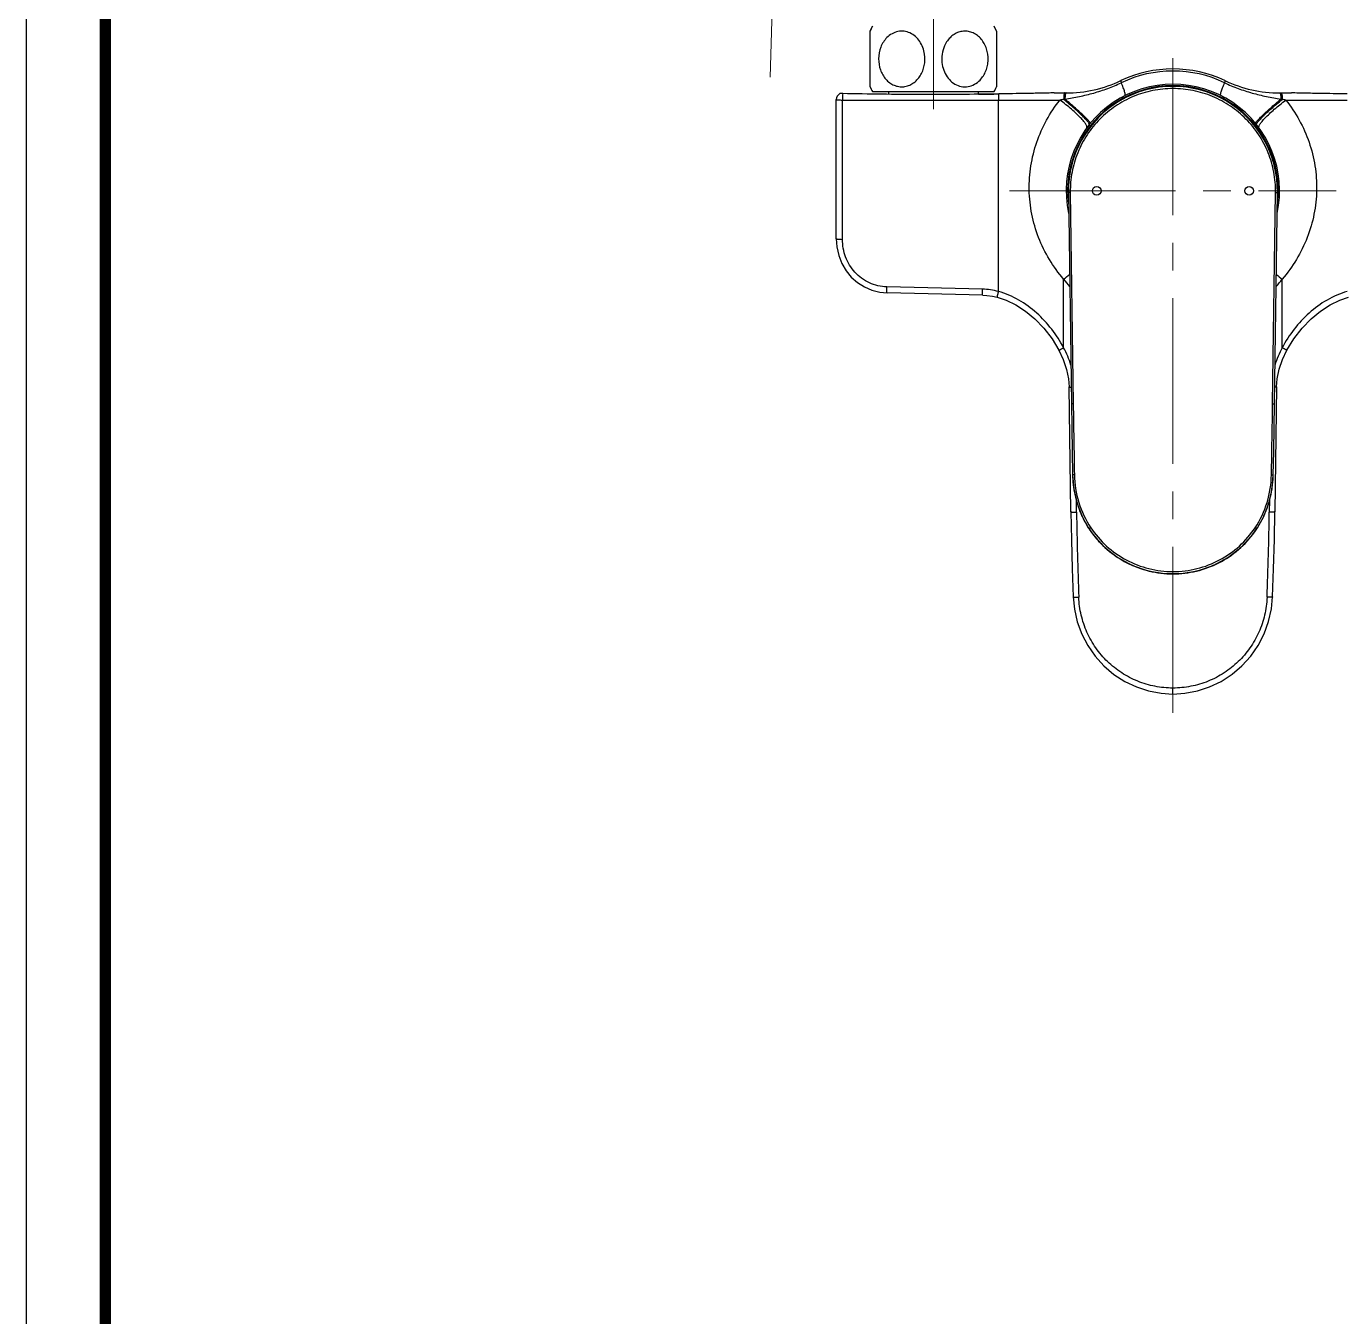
# Model space of a CAD drawing. Extents: x 0 to 1128, y 0 to 827.
# Drawn here: x 0 to 302, y 373.9 to 670.2 of the extents above; entities that cross this region are included whole.
import ezdxf

# ---------------------------------------------------------------- set-up
doc = ezdxf.new("R2010")
doc.units = 0
doc.header["$LTSCALE"] = 4
doc.header["$MEASUREMENT"] = 0
doc.linetypes.add('CENTER2', pattern=[28.575000000000003, 19.05, -3.175, 3.175, -3.175])
doc.layers.get('0').update_dxf_attribs({"linetype": 'CONTINUOUS'})
doc.layers.add('Cneter', color=1, linetype='CENTER2', lineweight=13)
doc.layers.add('DEF_LAYER_ASSEM_MEMBER', color=7, linetype='CONTINUOUS')

msp = doc.modelspace()

# ---------------------------------------------------------------- linework, layer by layer
at = {"ltscale": 0.5}
msp.add_lwpolyline([(0, 0), (1128.400001525879, 0), (1128.400001525879, 826.8000030517578), (0, 826.8000030517578)], close=True, dxfattribs=at)
at = {"color": 5, "linetype": 'ByBlock', "lineweight": 200, "const_width": 2.6}
msp.add_lwpolyline([(18.14486312866211, 35.40284729003906), (1110.144863128662, 35.40284729003906), (1110.144863128662, 807.6028442382812), (18.14486312866211, 807.6028442382812)], close=True, dxfattribs=at)
at = {"layer": 'Cneter', "lineweight": 5, "ltscale": 0.5}
for p, q in [((170.751827015856, 658.471080657387), (172.851827015856, 725.971080660987)), ((208.2284864187452, 674.1710806573869), (208.2284864187452, 651.1710806573869)), ((263.2284864187452, 512.5246739350871), (263.2284864187452, 662.888489547187)), ((225.7284864187452, 632.371080657387), (300.7284864187452, 632.371080657387))]:
    msp.add_line(p, q, dxfattribs=at)
at = {"layer": 'DEF_LAYER_ASSEM_MEMBER', "color": 7, "linetype": 'Continuous'}
for p, q in [((193.7284864187452, 669.058847984787), (194.2284864187452, 670.1710806573869)), ((193.7284864187452, 656.2833133300871), (193.7284864187452, 669.058847984787)), ((222.7284864187452, 669.058847984787), (222.2284864187452, 670.1710806573869)), ((222.7284864187452, 669.058847984787), (222.7284864187452, 656.2833133300871)), ((194.2284864187452, 655.1710806573869), (193.7284864187452, 656.2833133300871)), ((222.2284864187452, 655.1710806573869), (222.7284864187452, 656.2833133300871)), ((185.9491567254452, 621.3829029791871), (185.9491567254452, 653.371080657387)), ((194.2284864187452, 655.1710806573869), (222.2284864187452, 655.1710806573869)), ((197.9964356111452, 655.1710806573869), (197.8296652153451, 654.5486850671871)), ((218.4605372262452, 655.1710806573869), (218.6219778835452, 654.5685759222871)), ((235.9868354653452, 654.871080657387), (238.6877040350453, 654.871080657387)), ((287.7692688023451, 654.871080657387), (290.4701373720452, 654.871080657387)), ((239.2308258424453, 632.035988329287), (239.9093561153452, 583.4429952567871)), ((286.5475548918453, 583.438567574987), (287.2261469949451, 632.035988329287)), ((219.5557138170452, 608.4433005065871), (197.6009485678453, 608.9835753908872)), ((287.0363479172452, 587.3990764752871), (287.1814215904453, 589.2431278939871)), ((239.420623999845, 587.399236070987), (239.4206251225453, 587.399076206687)), ((239.8228482358452, 558.698428826787), (239.4206261905451, 587.399235887387)), ((287.036346646945, 587.399235887387), (286.6341246016452, 558.698428826787)), ((287.036346646945, 587.399235887387), (287.0363455284453, 587.399076294487)), ((239.9093561153452, 583.442995257087), (239.9880830945451, 578.124367184487)), ((239.8228482358452, 558.698428826787), (239.8228493009451, 558.6982729868871)), ((241.2338339846451, 560.598040144887), (242.4618326503453, 557.451558534387)), ((286.6341254334452, 558.698428809387), (286.6341243682452, 558.698272970387)), ((242.4618326503453, 557.451558534387), (243.8045000874451, 555.041971776287)), ((282.6533036698452, 555.0432637219872), (283.9864670078452, 557.433448112587)), ((243.7956459325453, 555.055766271787), (243.8045287558452, 555.041934535787)), ((243.8045287558452, 555.041934535787), (243.9861977150451, 554.764110110587)), ((281.4180922465453, 553.303194301687), (282.6614144257453, 555.055902344887)), ((282.4707751200451, 554.764109991487), (282.6532730277452, 555.043224320887)), ((282.6532730277452, 555.043224320887), (282.6613763839453, 555.055843395987))]:
    msp.add_line(p, q, dxfattribs=at)
at = {"layer": 'DEF_LAYER_ASSEM_MEMBER', "color": 9, "linetype": 'Continuous'}
for p, q in [((187.3706527911452, 621.252348637187), (187.3706527911452, 653.240526209187)), ((187.3706527911452, 653.240526209187), (223.202318440545, 653.240526209187)), ((223.202318440545, 653.240526209187), (237.2935808485452, 653.2420345280871)), ((223.202318440545, 609.2740379478871), (223.202318440545, 653.240526209187)), ((289.1633919911453, 653.242034524987), (303.2546543968451, 653.240526209187)), ((239.6653238752451, 632.042969419487), (240.3457442045451, 583.449976347187)), ((286.1112286328453, 583.449976347287), (286.7916489622453, 632.042969419487)), ((219.5141114866451, 609.812292080187), (197.5593463722453, 610.352566961187)), ((238.1451530853453, 596.3478419001871), (238.1451530853453, 612.0950901501872)), ((288.311819752045, 596.3478419001871), (288.311819752045, 612.0950901501872)), ((241.1021739909452, 558.589979376387), (241.0632742583452, 561.3380301303871)), ((285.3937526834452, 561.3418523045871), (285.3547988464452, 558.589979376387)), ((263.2284856302451, 516.8466208032871), (263.2284864187452, 518.215883195387))]:
    msp.add_line(p, q, dxfattribs=at)
at = {"layer": 'DEF_LAYER_ASSEM_MEMBER', "color": 7, "linetype": 'Continuous'}
for points in [[(185.9491671219453, 621.382901484887), (186.0767606219451, 619.5285044892871), (186.5076129577451, 617.555485764287), (187.2208242641452, 615.7188236857871), (188.1926622611452, 614.049875588787), (189.3974522553451, 612.5777695682871), (190.8072430647451, 611.328915586487), (192.3910648554452, 610.326963491887), (194.1157956382451, 609.591628152687), (195.9463248014451, 609.1387074818871), (197.6009478168451, 608.983578829587)], [(219.5557133177451, 608.443299816887), (220.5384172715451, 608.3827753142871), (221.8055090852451, 608.2010095895871), (222.8989918147452, 607.9540024547871)], [(222.8989932914453, 607.9539970336871), (224.9267122732451, 607.273428841387), (227.1652252949452, 606.1828143829871), (229.3758030664451, 604.744956799487), (231.5262772501451, 602.9669103873871), (233.5800170147452, 600.849715758487), (235.4882364473451, 598.387453471087), (237.0679259249453, 595.777877557887)], [(289.3890472968453, 595.7778774807871), (290.9822055643451, 598.407029955287), (292.8934175804452, 600.868616000587), (294.9486497260452, 602.983471402087), (297.0994541318453, 604.7583991751872), (299.3097279065453, 606.1930117811871), (301.5480447073453, 607.280664191187), (303.5579791585453, 607.953997096587)], [(237.067911626945, 595.777870353987), (238.0540117038452, 593.662783196487), (238.8247873976452, 591.401632465387)], [(287.1814215904453, 589.2431278939871), (287.6373192961453, 591.420275181087), (288.4103270451451, 593.680903178687), (289.3890588970451, 595.7778716639871)], [(238.8247873976452, 591.401632465387), (239.2782074787451, 589.2241947625871), (239.4206251225453, 587.399076206687)], [(286.2795713464452, 567.204224783287), (286.3766699149453, 572.537073186887), (286.4685791414452, 578.104504700287), (286.5475552198452, 583.4385674210871)], [(239.9880830945451, 578.124367184487), (240.0799579313452, 572.5569341874871), (240.1774015266451, 567.204221918787)], [(240.1773837704452, 567.204221553787), (240.4607999259451, 563.951932175587), (241.2338339846451, 560.598040144887)], [(283.9864670078452, 557.433448112587), (285.2172143581452, 560.578862951287), (285.9930737365453, 563.932094585487), (286.2795887498453, 567.204224427087)], [(239.8228484684453, 558.6982729694871), (239.938951363845, 552.276197746687), (240.1144453105451, 545.598074428787), (240.3372887591452, 539.126378993987)], [(286.1196837248451, 539.126369851487), (286.3431357464451, 545.6180724793871), (286.5184636583451, 552.296201660887), (286.6341243682452, 558.698272970387)], [(243.7956082485452, 555.0558246695871), (245.0262055034452, 553.3194248134871), (247.6092817924452, 550.518915603187), (250.6163689955451, 548.1812259828871), (253.9649472404451, 546.3701482197871), (257.5639649288453, 545.134481332587), (261.3162059535452, 544.5073536640871), (265.1201973280452, 544.505651104987), (268.8730035072451, 545.129421843087), (272.4731325483451, 546.361873488987), (275.8233353148451, 548.169965158287), (278.8325148074452, 550.5049789241871), (281.4180922465453, 553.303194301687)], [(240.3373099321452, 539.126376796387), (240.6084473289452, 536.3673113796871), (241.2673419746452, 533.4429259302871), (242.2949301593451, 530.626734293287), (243.6737945357452, 527.966580715087), (245.3805815025453, 525.507998351987), (247.3862217097451, 523.293162051587), (249.6564644662451, 521.359839547687), (252.1521142146451, 519.740841378587), (254.8294463221453, 518.4633045143871), (257.6416265354453, 517.5475792492871), (260.5397785687451, 517.007058725787), (263.2284856302451, 516.8466208032871)], [(263.2284866162452, 516.8466202892871), (265.9376249916452, 517.0095093794871), (268.8355673264452, 517.552737143787), (271.6471536743452, 518.471144418487), (274.3233851994453, 519.751218512687), (276.8175036689452, 521.3725150210871), (279.0858883824451, 523.307860212587), (281.0894143696453, 525.524409745487), (282.7938944814452, 527.9843783817871), (284.1703105257452, 530.6455741021871), (285.1953650408452, 533.4624726621871), (285.8516876777451, 536.387288425887), (286.1196626493452, 539.126367588487)]]:
    msp.add_lwpolyline(points, dxfattribs=at)
at = {"layer": 'DEF_LAYER_ASSEM_MEMBER', "color": 1, "linetype": 'Continuous'}
msp.add_circle((245.7284864187452, 632.371080657387), 1, dxfattribs=at)
at = {"layer": 'DEF_LAYER_ASSEM_MEMBER', "color": 40, "linetype": 'Continuous'}
msp.add_circle((280.7284864187452, 632.371080657387), 1, dxfattribs=at)
at = {"layer": 'DEF_LAYER_ASSEM_MEMBER', "color": 7, "linetype": 'Continuous'}
for centre, radius, start, end in [((209.4249149901452, 662.6710806573869), 16.9464285714, 153.7319553871982, 157.8558034920979), ((207.0320578472451, 662.6710806573869), 16.9464285714, 22.14419650790208, 26.26804461280155), ((263.2284864187452, 632.371080657387), 28, 64.73558894000307, 115.2644110599969), ((209.4249149901452, 662.6710806573869), 16.9464285714, 202.1441965079021, 206.2680446128015), ((207.0320578472451, 662.6710806573869), 16.9464285714, 333.7319553871975, 337.8558034920979), ((238.6877040350453, 684.371080657387), 29.5, 270, 295.2644110599969), ((263.2284864187452, 632.371080657387), 24.5, 347.760338265799, 192.2396617341993), ((263.2284864187452, 632.371080657387), 24, 359.1999999999998, 180.8000000000002), ((287.7692688023451, 684.371080657387), 29.5, 244.7355889400031, 270), ((187.4491571759452, 653.371048565187), 1.5000004508, 116.8049843205048, 179.9987741686993), ((201.3637618715452, 2112.327787096987), 1457.8504493008, 270.6781736249046, 270.8597387387943), ((262.7186838207451, 567.0996481840871), 22.4345485807, 203.2042879396988, 205.3425512378044), ((262.2251550231451, 566.859637865287), 21.8857838831, 205.3277122424988, 211.6731556035973), ((264.245897334845, 566.8522634889871), 21.8698993274, 328.1161067144957, 334.6456423382993), ((263.6964654115452, 567.1187639830871), 22.4805284546, 334.6314841895968, 337.3510333903984), ((261.7572497064452, 566.580620195987), 21.3410666378, 211.695236288403, 212.6855905859032), ((263.1634635437451, 567.5110312433872), 23.0271922199, 213.6115534400026, 215.8135815919015), ((263.2922175826452, 567.511930632187), 23.0287658346, 324.0904105754994, 326.3883616746973), ((264.7146269421453, 566.571177292487), 21.3234237748, 327.3143847594935, 328.092174122804)]:
    msp.add_arc(centre, radius, start, end, dxfattribs=at)
at = {"layer": 'DEF_LAYER_ASSEM_MEMBER', "color": 9, "linetype": 'Continuous'}
for centre, radius, start, end in [((263.2284028336451, 632.382999680887), 27.5107892882, 64.48264251560018, 115.5173492292969), ((263.2284864187452, 632.371080657387), 24.1749773271, 352.8671280185986, 187.1328719814014), ((263.2284864187452, 632.371080657387), 24.039931762, 358.2603071194989, 181.7035250930004), ((251.9082251012451, 567.3914726045871), 87.085629161, 99.09380217739758, 99.661049397806), ((250.883322462045, 584.034248819887), 70.508626239, 100.1647925034013, 100.4090331074014), ((275.5911452263451, 584.1306412053871), 70.4106593151, 79.5907970820017, 79.83537751479818), ((274.5734754977452, 567.5412070312871), 86.9338685094, 80.33845547279982, 80.90669294600005), ((96.5119389183451, 788.711296223287), 226.3918098001, 308.7270497029959, 309.1680751958048), ((429.9481481450455, 788.715066382087), 226.3966994423, 230.8319163413043, 231.2729323406973), ((265.0626682365453, 632.134279189987), 33.5577371003, 216.6664495786024, 220.3784577021936), ((261.3931614915452, 632.135214387987), 33.5592124761, 319.6219279253015, 323.3334351236048), ((3427.347224702346, 628.0805407317871), 3187.313966959, 180.8023139780002, 181.0942199059005), ((-2900.932966624655, 628.0812242047871), 3187.3566871014, 358.9057824651995, 359.1976844889007), ((1033.711001602345, 569.858977903287), 792.6889326433001, 180.8145538287, 182.2271080965003), ((-507.2543140420548, 569.8589854772871), 792.6892179994001, 357.7728921578009, 359.1854459171002), ((263.2598507101452, 567.5472318114871), 23.1275151932, 213.5540586328053, 215.6079518403008), ((263.1964120985451, 567.547716057687), 23.1283745602, 324.3076664751023, 326.4459135195974)]:
    msp.add_arc(centre, radius, start, end, dxfattribs=at)
at = {"layer": 'DEF_LAYER_ASSEM_MEMBER', "color": 7, "linetype": 'Continuous'}
for points, start_tangent, end_tangent in [([(197.5656101083453, 667.5715560351871), (196.1583524869452, 665.383464282587), (195.6532885958452, 662.719632590987)], (-0.7062159473790732, -0.7079964941067705), (-0.006355145754618739, -0.9999798058573172)), ([(206.2276360253452, 663.746305690787), (205.8274574686452, 665.308612410887), (205.1036294464452, 666.707175892587), (204.0956767411451, 667.8473977141871), (202.8649571675453, 668.6434117115871), (201.4947630693453, 669.0286013446871), (200.0854214375452, 668.9680342616871), (198.7434747914451, 668.467456088187), (197.5656101083453, 667.5715560351871)], (-0.1413403698872243, 0.9899610597594951), (-0.7062159473737899, -0.7079964941120404)), ([(218.9518698636452, 657.832186845687), (220.2852125886452, 659.9247207665871), (220.6521761411452, 661.1597093046871), (220.8007399556452, 662.454096937387), (220.4306141905452, 665.017260381187), (219.9238452546451, 666.1846045369871), (219.2231523792452, 667.209442833187), (218.3544761445453, 668.044771939687), (217.3528173357452, 668.648937958687), (216.2621224603452, 668.989077634587), (215.1332735251451, 669.045333950987), (214.0210694075452, 668.814231850387), (212.9789778417451, 668.309583645587), (212.0540723156453, 667.5599527175871), (211.2846678422452, 666.604134499587)], (0.6954725989488107, 0.7185526174967195), (-0.5463356750698836, -0.8375663138796443)), ([(211.2846678422452, 666.604134499587), (210.4489006942451, 664.767571962887), (210.1532885958452, 662.719632590987)], (-0.5463356750637882, -0.8375663138836202), (-0.006355145743747817, -0.9999798058573863)), ([(195.6532885958452, 662.719632590987), (196.0758976582451, 660.179911726987), (196.6038378165451, 659.032255042787), (197.3213217625453, 658.0312009335871), (198.2018217418452, 657.222665996087), (199.2098805969451, 656.646951857887), (200.3012567118451, 656.335345748187), (201.4253058067452, 656.305915094787), (202.5279867907452, 656.560504564987), (203.5569909581452, 657.084065241587), (204.4665540932451, 657.8474215225871), (205.219649316645, 658.811722103087), (205.7882167497453, 659.9323447751871), (206.1525540895452, 661.161494093187), (206.2276360253452, 663.746305690787)], (-0.006355145748738278, -0.9999798058573545), (-0.1413403698843156, 0.9899610597599103)), ([(210.1532885958452, 662.719632590987), (210.3496231044451, 660.954252261387), (210.9493491437452, 659.3147591134871), (211.9147701161453, 657.927671103087), (213.1797183616452, 656.910785342287), (214.6464671705451, 656.362002796087), (216.1883455014452, 656.3405535801871), (217.6661254583453, 656.848719606187), (218.9518698636452, 657.832186845687)], (-0.006355145743812751, -0.9999798058573859), (0.6954725989472234, 0.7185526174982558)), ([(187.4132533593452, 654.706350478787), (187.1675271736451, 654.710114589587), (187.0579815005451, 654.711342455487), (186.9622928012452, 654.712078524887), (186.8836141835452, 654.7123009726871), (186.8246150245452, 654.7120019561871), (186.7872379015453, 654.711191602487), (186.7727160995453, 654.7098938463871)], (-0.9998430837955211, 0.01771462069203569), (-0.8791584760589842, -0.4765295100763903)), ([(223.2384607510451, 654.635915346287), (214.2726552520451, 654.520235273787), (205.3113826582451, 654.491214044687), (196.3573201661452, 654.5663200417871), (187.4132533593452, 654.706350478787)], (-0.9998729582349261, -0.01593949153950375), (-0.999843083796908, 0.01771462061375697)), ([(235.9868354653452, 654.871080657387), (235.6035387364452, 654.864596111087), (235.2043367258452, 654.8569358597871), (234.4059488532453, 654.841258297387), (232.8107793709453, 654.809766362487), (231.2163481099451, 654.778641096287), (229.6218004641453, 654.7481386027871), (226.4312366884451, 654.689704877587), (223.2384604253452, 654.635915341287)], (-1, 0), (-0.9998729582048981, -0.01593949342314159)), ([(303.2185124104451, 654.6359153413871), (300.0257350755451, 654.689704896387), (296.835170309145, 654.7481386418871), (295.2406221527451, 654.7786411457871), (293.6461903779452, 654.8097664233871), (292.0510203674451, 654.8412583683871), (291.2526322574452, 654.8569359353871), (290.8534298725451, 654.864596191187), (290.4701373720452, 654.871080657387)], (-0.9998729582048662, 0.0159394934251415), (-1, 0)), ([(240.1895202337453, 567.204190268087), (240.7159214114452, 562.638079848787), (242.0989588750451, 558.260196097887)], (0.02041396273145235, -0.9997916133503015), (0.3940555107506366, -0.9190866414256357)), ([(284.4433281139452, 558.461868026387), (285.7635695712452, 562.745370084587), (286.2674528283453, 567.2041899107871)], (0.3851560538252328, 0.9228514583624899), (0.02041060676860069, 0.9997916818674467)), ([(244.4901345658452, 554.036671651287), (248.1720273987451, 550.0317713340871), (252.6909141079452, 547.0002976152871), (257.7977952902452, 545.108816933787), (263.2091014986452, 544.4630822019872), (268.6215076889453, 545.0997622425871), (273.7316411175452, 546.9827308510871), (278.2556220674453, 550.0066560987871), (281.9442165462451, 554.005377018187)], (0.5851461083978492, -0.8109278832466255), (0.5865040623655902, 0.8099462851502314))]:
    msp.add_spline(points, degree=3, dxfattribs=dict(at, start_tangent=start_tangent, end_tangent=end_tangent))
at = {"layer": 'DEF_LAYER_ASSEM_MEMBER', "color": 9, "linetype": 'Continuous'}
for points, start_tangent, end_tangent in [([(238.4399651703452, 653.436197998687), (241.7541828927451, 654.0556955033871), (245.0404183125452, 654.853053765387), (248.2595956324451, 655.8958234964871), (251.3773445007453, 657.210251321687)], (0.9853292555836518, 0.1706641675659153), (0.9031883457345579, 0.4292444666262721)), ([(263.2284864187452, 655.871080657387), (258.591961196945, 655.411740767587), (254.1390455872452, 654.052648930287), (250.0426211115453, 651.847924510787), (246.4609576300452, 648.8834859700871), (243.5320011726451, 645.2726492812869), (241.370416905145, 641.1531705815871), (240.0633897280452, 636.6844398019871), (239.6653238752451, 632.042969419487)], (-0.9999999996974371, -2.459930642250044e-05), (0.01399719802846161, -0.9999020344250492)), ([(251.2781943832451, 657.6928154492871), (251.2623838886452, 657.6504408551871), (251.2741255373451, 657.552827502587), (251.3130394243451, 657.403904962787), (251.3773478853452, 657.2102445496871)], (-0.9043423595676521, -0.4268077983022471), (0.3361892472405509, -0.9417944521177813)), ([(252.2196339893451, 654.258407869587), (252.2689353486451, 654.3389946800871), (252.2766784978451, 654.412413703587), (252.2730781129451, 654.507691344187), (252.2318272063451, 654.7628387907871), (252.1457315793452, 655.101544749987), (251.8429213486452, 656.015128085387), (251.3773168454452, 657.2102289969871)], (0.893362922742937, 0.4493358301629164), (-0.3792377743896548, 0.9252992545528075)), ([(286.7916489622453, 632.042969419487), (286.3935813250453, 636.6844565576871), (285.0865466945452, 641.153197372387), (282.9249450336451, 645.272691093087), (279.9959490012452, 648.8835532746871), (276.4142794936452, 651.847973027587), (272.3178802051452, 654.052667778087), (267.8649828469452, 655.411745763187), (263.2284864187452, 655.871080657387)], (0.01399449026905211, 0.9999020723261401), (-0.9999999996219311, 2.749796051208292e-05)), ([(274.2373375704453, 654.258410094187), (274.1880237154453, 654.339004450387), (274.1802746331452, 654.4124270579871), (274.1838693635452, 654.507708119887), (274.2251099001451, 654.7628618637871), (274.3111962749451, 655.1015734550871), (274.6139929144451, 656.015165253487), (275.0795978731451, 657.210267108487)], (-0.8933564379758446, 0.4493487228502057), (0.3792435963334392, 0.9252968683833743)), ([(275.1787821305452, 657.6928232328871), (275.194592622445, 657.6504483030869), (275.1828505168453, 657.552833190687), (275.1439367637452, 657.403911099287), (275.0796283573452, 657.210251316887)], (0.9043441297602911, -0.4268040475067005), (-0.3361892623225475, -0.9417944467340107)), ([(275.0796283573452, 657.210251316887), (278.1973903628452, 655.895816456587), (281.4165715397453, 654.853062985987), (284.7027959951452, 654.055689392787), (288.0170076663451, 653.436197994387)], (0.9031834081100095, -0.4292548559012327), (0.9853652784319618, -0.1704560590319465)), ([(185.9491771516452, 653.371080656487), (185.9761185752452, 653.346406279587), (186.0559671942451, 653.322634664087), (186.1858592230451, 653.3005956708871), (186.3611507986452, 653.281089187987), (186.5754470335453, 653.264813587387), (186.8211216826451, 653.252357180287), (187.3706527911452, 653.240526209187)], (-0.005273497924318991, -0.9999860950131468), (0.9999895685004556, -0.004567591298798758)), ([(187.4132533593452, 654.706350478787), (187.380200618845, 654.0970963776871), (187.3706527911452, 653.240526209187)], (-0.1021082315353642, -0.9947732953053778), (0.004589849539810541, -0.9999894665851246)), ([(223.2384607510451, 654.635915346287), (223.2101427615453, 654.0343836697871), (223.202318440545, 653.240526209187)], (-0.08212857654187472, -0.9966217421445337), (0.00458984949770637, -0.9999894665853178)), ([(238.1451530853453, 612.0950901501872), (234.8740898432452, 616.6404464928871), (232.4076257605452, 621.6679926751871), (230.8429470580452, 627.038238225287), (230.242798260145, 632.5920240000871), (230.6295179242452, 638.1557663501872), (231.9811766029452, 643.554887120187), (234.2347427406451, 648.6296435744871), (237.2935808485452, 653.2420345280871)], (-0.6486061496613095, 0.7611242097197611), (0.6190580035450856, 0.7853452669028909)), ([(243.4437960665452, 646.8214924913871), (243.4962009584451, 646.9632842946871), (243.4816045101452, 647.1526125828871), (243.3999288840453, 647.3877534700871), (243.2519892249452, 647.6666086386871), (243.0390044653452, 647.9868558697871), (242.7629157029453, 648.3456517754871), (242.0313491000452, 649.1661874822871), (241.0826660528453, 650.0997532701871), (239.9497743351451, 651.113966010387), (238.6719713116452, 652.1736452460871), (237.2935805929453, 653.242033193887)], (0.5898119374587794, 0.8075406357769997), (-0.7998281014172361, 0.6002291297357197)), ([(238.3951530853453, 654.871080657387), (238.3464746451452, 654.842502011087), (238.2995579981452, 654.757975932187), (238.2184056393451, 654.4357273736871), (238.1638810556451, 653.9530852640871), (238.1442320905451, 653.382514483887)], (-1, 0), (-0.00127517846207247, -0.9999991869596145)), ([(244.0079338058451, 647.563853860987), (244.0300183354452, 647.653341706787), (243.9921177457452, 647.7894489486871), (243.8944502633451, 647.9710529721871), (243.7378390072452, 648.196690354787), (243.5235404385451, 648.4645679000871), (243.2532649748453, 648.772532147287), (242.5539254432451, 649.4985029892871), (241.6622531939452, 650.351322990987), (240.6068074659452, 651.3036716919871), (239.4215132116451, 652.3249455619871), (238.1442324399452, 653.3825145251872)], (0.6201132540650454, 0.7845123020914717), (-0.7760442930566891, 0.6306784087109243)), ([(244.2355827858453, 647.847499281887), (244.2447056774452, 647.917467337287), (244.1962606158452, 648.033784560287), (243.9284518459451, 648.4014322815871), (243.4405207433454, 648.938982672187), (242.7476810655451, 649.629663817587), (241.8715517777453, 650.451929243487), (240.8394313972451, 651.3801552678871), (239.6835920635451, 652.3853234276871), (238.4399522148451, 653.436195782987)], (0.6316929082293294, 0.7752187237759237), (-0.7680578509609642, 0.6403804631445476)), ([(238.6877039406452, 654.8710848771871), (238.6406851969452, 654.8437975351872), (238.5952912861451, 654.763039188487), (238.5162159606452, 654.454475885287), (238.4618213562451, 653.9899902176871), (238.4399651703452, 653.436197998687)], (-0.9999999999774465, -6.716180654781558e-06), (-0.007182694894473368, -0.9999742041143126)), ([(282.2213912883451, 647.847500261387), (282.2122675114451, 647.9174694992871), (282.2607113012452, 648.033787866287), (282.5285165130451, 648.401437611087), (283.0164429787451, 648.938989447787), (283.7092772881451, 649.629671262287), (284.5854009550451, 650.4519363319871), (285.6175161348451, 651.380160599887), (286.7733509241452, 652.385325886687), (288.0169902646451, 653.4361907299871)], (-0.6316900297023141, 0.7752210693567929), (0.76806145158788, 0.6403761446093372)), ([(282.4490373751453, 647.5638523957871), (282.4269526110452, 647.6533405082871), (282.4648530786451, 647.7894479463871), (282.5625205388451, 647.9710521079871), (282.7191318306452, 648.1966896173869), (282.9334304714453, 648.464567298487), (283.2037060493451, 648.772531674987), (283.9030459211451, 649.4985027376871), (284.7947186169451, 650.351322901387), (285.8501648571453, 651.3036716892871), (287.0354596421453, 652.324945575587), (288.3127409830452, 653.382514419987)], (-0.6201136398264504, 0.7845119971684255), (0.7760444895226692, 0.6306781669611687)), ([(283.0132007998452, 646.821511711687), (282.9607974748451, 646.963300526987), (282.9753947055451, 647.152626156987), (283.0570703470451, 647.3877647494871), (283.2050094275453, 647.666617838087), (283.4179931941451, 647.9868630603871), (283.6940805952452, 648.345657083787), (284.4256435084451, 649.166189703087), (285.3743220224453, 650.099753449887), (286.507208801245, 651.113965289987), (287.7850068029452, 652.173644678587), (289.1633921544451, 653.2420342201871)], (-0.5898134273057917, 0.8075395476196789), (0.7998263493555895, 0.6002314644172784)), ([(287.7692688023451, 654.871080657387), (287.8162876875451, 654.8437934926872), (287.8616817196453, 654.763035025487), (287.9407572426451, 654.454470691687), (287.9951518919452, 653.989983423487), (288.0170079229451, 653.436188468487)], (1, -6.723012986554224e-11), (0.007182118467469149, -0.9999742082545526)), ([(288.0618197492452, 654.871080656987), (288.1104981976453, 654.8425019947871), (288.1574148679451, 654.7579758743871), (288.2385672421451, 654.435727155387), (288.2930918192453, 653.953084693587), (288.3127407521451, 653.3825145951871)], (0.9999999999999807, 1.964265336642445e-07), (0.001275190875332121, -0.9999991869437852)), ([(289.1633919911453, 653.242034524987), (292.2222250070452, 648.629651479987), (294.4757918051453, 643.5548999245871), (295.8274528332452, 638.155786100587), (296.2141746532452, 632.5920265100871), (295.6140220191453, 627.038222735787), (294.0493434184452, 621.667983976287), (291.5828804115451, 616.640442061387), (288.311819752045, 612.0950901501872)], (0.619056088759575, -0.7853467762521835), (-0.6486060104737545, -0.7611243283310027)), ([(239.6653238752451, 632.042969419487), (239.4951635797452, 632.0404922651871), (239.4198328910452, 632.039349524787), (239.3547874180451, 632.038327047587), (239.3018979767451, 632.037454661787), (239.2629116080452, 632.0367606672871), (239.2490129470452, 632.036487488487), (239.2389703340452, 632.036266319587), (239.2328769165451, 632.0360992400871), (239.2308258424453, 632.035988329287)], (-0.9998990958546756, -0.0142055661274914), (0.01396218030612429, -0.9999025240097653)), ([(286.7916491588451, 632.042969419487), (286.9618084870451, 632.040492276087), (287.0371385806452, 632.0393495430869), (287.1021834325452, 632.038327073987), (287.1550722586451, 632.037454696587), (287.1940580496453, 632.0367607103871), (287.2079564445451, 632.0364875354871), (287.2179988110452, 632.036266370387), (287.2240920044451, 632.036099294387), (287.2261428802451, 632.035988386687)], (0.9998990955883498, -0.01420558487357414), (-0.01620712954091236, -0.9998686558503792)), ([(185.9491771437451, 621.382901504087), (185.9761213499453, 621.358227324687), (186.0559718649451, 621.3344559636871), (186.1858648778452, 621.3124172294871), (186.3611565752451, 621.292910999487), (186.5754521408453, 621.2766356283871), (186.8211254806452, 621.264179408487), (187.3706527911452, 621.252348637187)], (-0.005144529088132452, -0.9999867668226723), (0.999989568904288, -0.004567502886291773)), ([(197.5593463722453, 610.352566961187), (195.5077824882453, 610.605845482087), (193.5466912937452, 611.262465567887), (191.7585546229452, 612.3023666043871), (190.2175403262452, 613.6818184264871), (188.9809216038452, 615.338773667487), (188.0853992783452, 617.2013053947871), (187.5481195526452, 619.195676800387), (187.3706527911452, 621.252348637187)], (-0.9996968873824199, 0.02461977574840253), (-5.744939132976773e-05, 0.9999999983497837)), ([(197.6009476963452, 608.9835739783871), (197.5941185589452, 608.9901914753871), (197.5876631706451, 609.0096038483871), (197.5760952855451, 609.086063386487), (197.5666419605452, 609.210349510687), (197.5596265115453, 609.3782173310871), (197.5552901438452, 609.583933109287), (197.5537790488452, 609.8203716522871), (197.5593463722453, 610.352566961187)], (-0.9996939300508183, 0.02473956789335431), (0.02013688050078578, 0.9997972324645118)), ([(219.5557133006453, 608.443299085387), (219.5488841279453, 608.4499159738871), (219.5424287049452, 608.469327826387), (219.5308607466452, 608.545786590387), (219.5214073450452, 608.670072307887), (219.5143918230451, 608.8379400757871), (219.5100553891452, 609.0436561208871), (219.5085442384452, 609.280095197887), (219.5141114866451, 609.812292080187)], (-0.9996962255495432, 0.0246466351049579), (0.0201367238837179, 0.9997972356189183)), ([(223.202318440545, 609.2740379478871), (219.5141114866451, 609.812292080187)], (-0.9670603180447473, 0.2545473261756885), (-0.9996970948490472, 0.02461135003154386)), ([(222.8989914607453, 607.9540011089871), (222.8967992465452, 607.961161611187), (222.8978569778453, 607.980539992087), (222.9021544137452, 608.011965517487), (222.9096663279452, 608.0552125350871), (222.9340247654452, 608.175507799987), (222.9701108715451, 608.3373679275871), (223.0167081778452, 608.5353325833871), (223.0722205219452, 608.762630268287), (223.1348218665453, 609.011772441087), (223.2023185888452, 609.274038507187)], (-0.9670444118498153, 0.2546077483307312), (0.2518431893699744, 0.9677680548395671)), ([(238.1451530853453, 596.3478419001871), (235.4012281132452, 600.6082746438871), (231.9487732323453, 604.3158005757871), (223.202318440545, 609.2740379478871)], (-0.4617377861116241, 0.8870164693379353), (-0.9663389874656365, 0.2572721541556504)), ([(303.2546543968451, 609.2740379478871), (294.5081995446451, 604.3158006179871), (291.0557448421453, 600.608274603187), (288.311819752045, 596.3478419001871)], (-0.9663390836503791, -0.2572717928762222), (-0.4617379077736474, -0.8870164060065715)), ([(237.0680004172452, 595.7779169388871), (237.0728069604452, 595.780688519987), (237.0875168032451, 595.788672862387), (237.1120081564452, 595.801804015687), (237.1460460957453, 595.819956637487), (237.1893937820453, 595.843004379987), (237.2417730178452, 595.870799135587), (237.3718066309452, 595.9396654346871), (237.5322400350453, 596.024486236787), (237.718436395545, 596.122809920487), (237.9250656205452, 596.2318214401871), (238.1451358403451, 596.347832854787)], (-0.6021853364331086, 0.798356324322006), (0.884681698654599, 0.4661955513146962)), ([(239.8239662743451, 592.396188153987), (238.1451530853453, 596.3478419001871)], (-0.302871345147071, 0.9530314518885533), (-0.4695700900690578, 0.8828951979213258)), ([(288.311819752045, 596.3478419001871), (286.6329309138453, 592.3959628596871)], (-0.4695758514247003, -0.8828921337053399), (-0.3028597272052431, -0.9530351439675065)), ([(289.3889843369452, 595.7779109204871), (289.3841768177451, 595.7806829439871), (289.3694658465452, 595.788667861787), (289.3449732343452, 595.801799701087), (289.3109339156451, 595.8199530918871), (289.2675847380451, 595.8430016594871), (289.2152039215453, 595.8707972667871), (289.0851670117452, 595.939665287387), (288.9247303227451, 596.024487769987), (288.7385308854452, 596.122813017887), (288.5318989597451, 596.231825913987), (288.3118266513452, 596.347838403087)], (0.5986981269062782, 0.8009747516862902), (-0.8846817205836539, 0.466195509700754)), ([(239.4206251385451, 587.399076206887), (239.4488062165453, 587.3750319564871), (239.5315339768451, 587.3526286463871), (239.6657534917451, 587.3327496243871), (239.8465424359451, 587.3161062882871)], (0.01458927470251994, -0.9998935708682473), (0.9973183212229035, -0.07318583300837421)), ([(287.0363455125453, 587.3990762946871), (287.0081650907453, 587.375032173687), (286.9254379406452, 587.352628877587), (286.7912189733452, 587.3327498000871), (286.6104305051451, 587.316106428487)], (-0.01456174936208716, -0.9998939721068009), (-0.997318300564389, -0.07318611452563543)), ([(240.3457442042452, 583.449976347187), (240.1749567978452, 583.447494165987), (240.0992965822452, 583.446349614387), (240.0339462484451, 583.445326191087), (239.9807957877451, 583.444453905787), (239.9416103403453, 583.443761221387), (239.9276393298451, 583.443489170987), (239.9175438188452, 583.443269441987), (239.9114179323451, 583.4431041104871), (239.9093557953452, 583.442995252587)], (-0.9998992958050689, -0.0141914850712483), (0.0139193108440992, -0.9999031217001102)), ([(286.1112286328453, 583.449976347287), (286.2820159417452, 583.447494167387), (286.3576761044451, 583.4463496165871), (286.4230263880452, 583.4453261940871), (286.4761768042451, 583.444453909387), (286.5153622156452, 583.4437612254872), (286.5293332121453, 583.4434891751871), (286.5394287118452, 583.443269446387), (286.5455545900452, 583.443104114987), (286.5476167220452, 583.442995257187)], (0.9998992958005992, -0.01419148538617149), (-0.01396218817523071, -0.9999025238998848)), ([(240.6144844941452, 567.213747060887), (240.4433724998451, 567.210355779787), (240.3677442917451, 567.208795872487), (240.3023030385452, 567.2073993785871), (240.2490666277452, 567.2062096811871), (240.2097273704451, 567.2052645115871), (240.1956659050452, 567.2048931216871), (240.1855486590453, 567.204594153487), (240.1794844400451, 567.204370531887), (240.1774697522453, 567.204223211887)], (-0.9998126353120967, -0.01935702121403209), (0.02938990364023559, -0.9995680234801521)), ([(240.6144845120452, 567.213747060887), (241.6174769669451, 560.857056421087), (244.3503501297453, 555.040512623287)], (0.01911877018588097, -0.9998172196089541), (0.5546452319225821, -0.8320869345840884)), ([(282.1066226630451, 555.040512498487), (284.8394948386451, 560.857058218787), (285.8424884365452, 567.2137466040871)], (0.5546467301983813, 0.8320859358745611), (0.0191140224993657, 0.9998173103841992)), ([(285.8424884365452, 567.2137466040871), (286.0135949790451, 567.210356893487), (286.0892202414452, 567.208797689987), (286.1546586933453, 567.2074017952871), (286.2078926242452, 567.206212561287), (286.2472298789451, 567.205267691887), (286.2612905586452, 567.2048963840871), (286.2714071814451, 567.2045974491871), (286.2774709536452, 567.204373809687), (286.2794853727453, 567.2042264206871)], (0.999812798620409, -0.01934858431063259), (-0.0310133081898641, -0.99951897166343)), ([(239.8228493162451, 558.698272987087), (239.8468229887451, 558.676056075587), (239.9172708772451, 558.6551669236871), (240.0320131636452, 558.636321539587), (240.1874715918452, 558.620091932187), (240.3786235360451, 558.606981429087), (240.599539762645, 558.5974138027871), (241.1021739909452, 558.589979376387)], (0.01420512741198937, -0.9998991020874103), (0.9999992018754286, 0.001263427285623456)), ([(286.6341243530451, 558.698272970587), (286.6101506470452, 558.6760560496871), (286.5397026740452, 558.6551668886871), (286.4249602574453, 558.6363214972871), (286.2695016610453, 558.6200918867871), (286.0783495224453, 558.6069813854871), (285.857433087345, 558.5974137659871), (285.354798454445, 558.5899793690871)], (-0.0142054262169314, -0.999899097842375), (-0.9999992017828172, 0.001263500585144258)), ([(243.9873731282453, 554.768428558087), (243.9862380157451, 554.765906369287), (243.9861964946451, 554.764110609187)], (-0.5032382990128939, -0.864147680901019), (0.3360987482398517, -0.9418267523444027)), ([(244.3503501171451, 555.040512623287), (244.215065499445, 554.947545616787), (244.1010434163452, 554.865042521787), (244.022225883745, 554.803025462387), (243.9873731282453, 554.768428558087)], (-0.8299663014239795, -0.5578135338091037), (-0.503238304952705, -0.8641476774419569)), ([(244.3503501297453, 555.040512623287), (247.9759361206452, 550.8342771158871), (252.5189096419451, 547.638841139687), (257.7068654137452, 545.642131327887), (263.2284433123452, 544.9629073781871), (268.7500369407451, 545.642113170087), (273.9380589726452, 547.638838612787), (278.4810363854451, 550.8342761361871), (282.1066226630451, 555.040512498487)], (0.5546282595454578, -0.8320982476327998), (0.5546297691276528, 0.8320972414311963)), ([(244.4567191677452, 554.081564237587), (248.1400724091452, 550.046461637387), (252.6672700185452, 546.9887222492871), (257.7864671331452, 545.0800082272871), (263.2114426625451, 544.4286810797871), (268.6373765782453, 545.071989176487), (273.7593894660451, 546.9731417258871), (278.2910949823452, 550.024200814787), (281.9803897980453, 554.053869623787)], (0.582232285839023, -0.8130224875897752), (0.58342889969562, 0.8121642192315286)), ([(282.1066227906451, 555.040512498487), (282.2417894867451, 554.9476278477871), (282.3557485048452, 554.8651770013871), (282.4345879908453, 554.803159609887), (282.4695605984452, 554.768497124287)], (0.8299645357078116, -0.5578161609951051), (0.5069313768091356, -0.8619864147458441)), ([(282.4695605984452, 554.768497124287), (282.4707304712451, 554.7659298960871), (282.4707794517451, 554.764107173487)], (0.5069313765928878, -0.8619864148730186), (-0.3361102922678001, -0.9418226326817879)), ([(240.3373796172452, 539.1263824376871), (240.3618308469452, 539.105628309587), (240.4329398346451, 539.0873792174871), (240.5483340828453, 539.072188826987), (240.7043979404452, 539.060521097787), (240.8960905446452, 539.052749081687), (241.1175386967452, 539.049121742587), (241.6208375516451, 539.054625100587)], (0.03921010934060307, -0.9992309879730003), (0.9996534936187055, 0.02632285501074938)), ([(263.2284864187452, 518.2158844358871), (259.1072616253452, 518.6139599408871), (255.1382697505451, 519.793246346987), (251.4678808359452, 521.709133407287), (248.2298202595452, 524.289699666687), (245.5409693619451, 527.439038530587), (243.4980002610453, 531.0406556593871), (242.1750079991452, 534.961152909387), (241.6208326344452, 539.054624970087)], (-0.9999999996932359, 2.476949975594554e-05), (-0.03882750264014375, 0.9992459282072305)), ([(284.8361402029452, 539.054624970087), (284.2819635490453, 534.9611474127871), (282.9589650985451, 531.040638032687), (280.9159800228451, 527.4390056953871), (278.2271060840451, 524.289652865687), (274.9890170982451, 521.709082540887), (271.3185960804451, 519.793200167587), (267.3495776025452, 518.613929510487), (263.2284864187452, 518.2158844358871)], (-0.03882713466082243, -0.9992459425056629), (-0.999999999783854, -2.079163688840487e-05)), ([(286.1195717948451, 539.1263710496871), (286.0951217994452, 539.105620030887), (286.0240151845453, 539.0873715593871), (285.9086243988452, 539.0721814210871), (285.7525649208453, 539.060514834287), (285.5608773193451, 539.052744254887), (285.339434493045, 539.0491183633872), (284.8361458369452, 539.054624792187)], (-0.03918865593376624, -0.9992318295801557), (-0.9996533363652188, 0.02632882629147766))]:
    msp.add_spline(points, degree=3, dxfattribs=dict(at, start_tangent=start_tangent, end_tangent=end_tangent))

doc.saveas('drawing.dxf')
